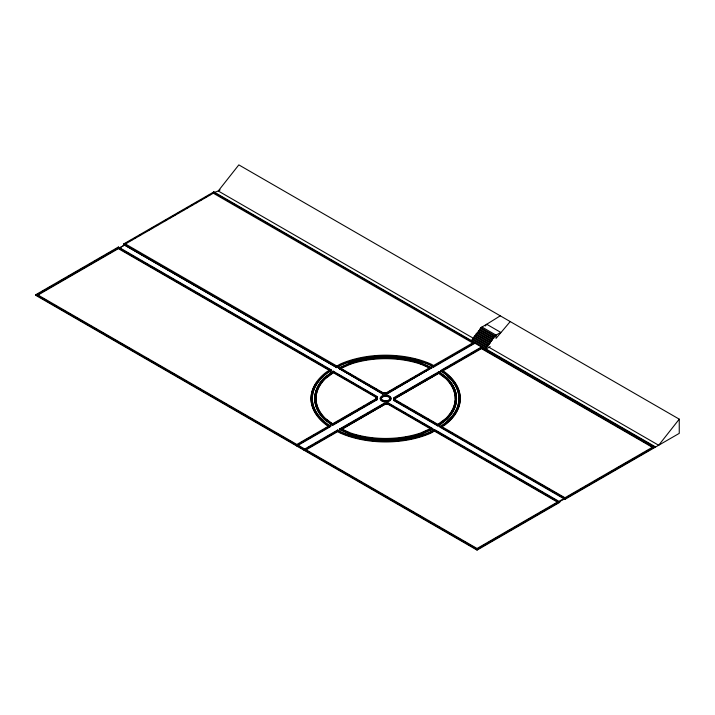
<?xml version="1.0" encoding="UTF-8"?>
<svg xmlns="http://www.w3.org/2000/svg" width="715" height="715" viewBox="0 0 715 715"><rect width="100%" height="100%" fill="white"/><g stroke="black" fill="none" stroke-linecap="round" stroke-linejoin="round"><path stroke-width="1.07" d="M332.475 424.755L332.457 425.505L377.127 399.712L377.332 396.646L333.226 371.174L324.253 377.922A70.874 40.916 0 0 0 324.253 418.856L332.457 425.023L377.127 399.229L332.475 424.755L324.387 418.668A70.705 40.818 0 0 1 324.395 377.851L333.235 371.183L329.955 374.115M337.382 421.644L332.582 424.415L332.582 423.807L325.334 418.355A69.623 40.192 0 0 1 325.334 378.163L333.342 372.131L376.019 396.771L375.813 399.417M376.019 396.771L375.813 399.453M377.171 396.548L377.127 399.712M376.939 398.863L377.332 396.646M394.322 398.863L394.126 397.549L438.796 371.755L447.009 378.405A70.874 40.916 0 0 1 447.009 419.33L438.036 426.077L393.92 400.606L394.305 397.442M395.234 400.311L400.927 403.6L395.234 400.355L395.44 397.665L438.67 372.703L445.919 378.163A69.623 40.192 0 0 1 445.919 418.355L437.911 424.379L437.911 424.987L435.069 423.352L437.911 424.951L445.919 418.927A69.623 40.192 0 0 0 452.872 409.266M395.234 400.355L395.44 397.665M382.668 393.366L382.605 394.081L387.092 393.956L431.762 367.689L387.038 393.25L382.668 393.366L338.499 368.136L382.605 394.081M485.351 325.986L486.7 324.27L500.268 315.833M484.967 349.027L485.494 348.723L655.154 446.678L655.154 447.286L213.329 192.201L213.329 192.809L218.245 190.977L238.828 164.888L679.25 419.16L658.676 445.257L489.006 347.302M510.224 321.58L496.04 338.383L496.04 335.12L481.973 326.996M328.328 375.339L324.253 378.405A70.874 40.916 0 0 0 324.253 419.33L332.457 425.505M333.342 372.131L333.342 372.738L325.334 378.771A69.623 40.192 0 0 0 319.828 412.001M394.126 397.549L393.92 400.141L438.036 425.604L446.857 418.668A70.705 40.818 0 0 0 446.857 377.851L438.778 371.764L447.009 377.931A70.874 40.916 0 0 1 447.009 418.856L438.036 426.077M303.875 450.128L303.875 449.521L337.721 429.974L340.796 431.771A73.341 42.346 0 0 0 430.09 431.931L434.398 429.456L559.684 501.769L559.684 502.377L477.057 550.112L35.75 295.331L35.75 294.723L118.386 247.015L331.563 370.093L331.563 370.656L327.586 372.944A73.341 42.346 0 0 0 327.3 424.495M474.939 343.245L433.54 367.144L430.457 365.311A73.341 42.346 0 0 0 341.162 365.151L336.854 367.662L123.659 244.575L123.659 243.967L213.857 191.897L471.426 340.599L470.899 340.903M35.75 295.331L39.593 293.114M42.48 291.443L44.401 290.335M46.323 289.226L53.044 285.348M59.774 281.46L65.539 278.135M67.46 277.018L74.181 273.139M76.103 272.031L78.024 270.922M79.946 269.814L85.711 266.481M89.563 264.264L91.484 263.156M93.406 262.048L95.327 260.93M98.205 259.268L100.127 258.16M102.048 257.051L103.97 255.943M106.857 254.281L108.778 253.164M110.7 252.055L112.621 250.947M115.499 249.285L117.421 248.177M123.659 244.575L127.511 242.349M130.407 240.678L132.338 239.561M134.268 238.453L136.19 237.335M139.085 235.673L141.016 234.556M147.764 230.659L153.546 227.316M156.442 225.645L158.373 224.537M164.155 221.194L167.042 219.523M168.972 218.415L170.903 217.297M172.833 216.189L175.72 214.518M177.651 213.401L179.581 212.292M182.477 210.621L184.399 209.504M186.329 208.396L188.26 207.279M191.146 205.607L193.077 204.499M195.007 203.382L196.938 202.274M199.825 200.602L201.755 199.485M204.651 197.814L206.572 196.705M208.503 195.588L210.433 194.48M213.329 192.809L213.857 191.897M329.803 370.093L118.386 248.025L37.511 294.723L296.841 444.444L328.954 425.908L326.308 424.361A74.592 43.07 0 0 1 326.594 371.934L329.803 370.093L329.803 370.701L118.386 248.632L37.511 295.331L40.398 297.002M121.192 249.204L119.262 248.087L124.535 245.039L336.854 367.626L336.854 367.054L123.659 243.967M119.262 248.132L124.535 245.039M220.122 189.895L218.245 190.977L473.974 338.624M480.802 327.676L486.7 324.27L500.768 332.395L494.869 335.8L480.802 327.676L480.802 328.578L494.869 336.702L494.869 335.8M479.631 329.257L493.699 337.373L493.699 338.275L479.631 330.16L479.631 329.257L480.802 328.578M478.46 330.831L492.528 338.955L492.528 339.857L478.46 331.733L478.46 330.831L479.631 330.16M477.289 332.412L491.348 340.537L491.348 341.439L477.289 333.315L477.289 332.412L478.46 331.733M476.119 333.994L490.177 342.11L490.177 343.012L476.119 334.897L476.119 333.994L477.289 333.315M474.939 335.567L489.006 343.692L489.006 344.594L474.939 336.47L474.939 335.567L476.119 334.897M473.768 337.149L487.836 345.274L487.836 346.176L473.768 338.052L473.768 337.149L474.939 336.47M472.597 338.731L486.665 346.846L486.665 347.749L472.597 339.634L472.597 338.731L473.768 338.052M471.426 341.207L471.426 340.304L472.597 339.634M332.582 423.807L375.813 398.845M429.885 367.635L420.438 363.443A69.623 40.192 0 0 0 350.815 363.443L340.376 368.073L383.052 392.714L386.645 392.589L429.885 367.635L429.885 368.243L427.963 369.351L429.885 368.198L420.438 364.015M330.169 422.601L332.582 424.415L339.303 420.492M349.876 414.396L351.798 413.279M353.719 412.171L355.641 411.062M391.454 390.39L386.645 393.161L386.645 392.589M394.331 388.728L400.096 385.394L394.331 388.763M412.591 378.181L410.669 379.29L412.591 378.226M414.512 377.073L417.39 375.411M419.312 374.303L421.233 373.194M426.042 370.415L423.155 372.086L425.076 371.014M300.613 442.871L307.227 439.055M309.121 437.964L314.788 434.693M321.393 430.877L323.287 429.786M325.173 428.696L328.954 426.515L328.954 425.908M349.876 414.432L351.798 413.324M353.719 412.215L355.641 411.107M388.567 392.088L391.454 390.426M414.512 377.118L417.39 375.455M419.312 374.338L421.233 373.23M331.563 370.093L327.586 372.372A73.341 42.346 0 0 0 327.3 423.923L330.705 425.908L296.841 445.454L296.841 446.071M430.457 365.356L433.54 367.144L433.54 366.536L474.411 342.932L474.411 343.549M330.705 425.908L330.705 426.471L297.717 445.517L299.478 446.535M493.699 337.373L494.869 336.702M492.528 338.955L493.699 338.275M491.348 340.537L492.528 339.857M443.666 424.71A73.341 42.346 0 0 0 443.952 373.159L440.547 371.174L440.547 370.611L481.445 346.998L483.206 348.58M385.626 403.349L388.603 403.117L432.763 428.616L432.763 429.125L421.064 434.3A70.874 40.916 0 0 1 350.189 434.3L339.491 429.563L339.491 429.054L384.205 403.242M490.177 342.11L491.348 341.439M307.575 447.947L309.461 446.857M311.347 445.776L313.233 444.685M315.109 443.595L316.995 442.514M319.82 440.878L321.705 439.788M323.591 438.706L333.011 433.263M334.888 432.182L336.774 431.091M440.547 371.174L448.153 366.786M450.057 365.687L451.96 364.587M453.864 363.488L456.715 361.844M458.619 360.744L460.523 359.645M462.426 358.546L469.085 354.703M470.988 353.603L476.691 350.314M478.594 349.215L481.973 347.302M339.491 429.563L356.597 419.687M358.501 418.588L365.151 414.745M367.054 413.654L368.958 412.555M370.853 411.456L383.213 404.324M396.977 396.378L403.626 392.535M405.53 391.436L407.434 390.336M409.329 389.237L419.785 383.204M421.689 382.105L435.944 373.874M337.712 430.993L337.712 431.601L340.027 432.95A74.592 43.07 0 0 0 430.85 433.12L434.398 431.082L557.932 502.377L557.932 501.769L434.398 430.475L430.85 432.504A74.592 43.07 0 0 1 340.027 432.343L337.712 430.993L305.627 449.521L477.057 548.485L477.057 549.504L559.684 501.769M384.607 403.921L341.377 428.884L350.815 433.067A69.623 40.192 0 0 0 420.438 433.067L430.877 428.446L388.2 403.805L384.607 403.921L384.607 404.529L341.377 429.492L384.607 404.493L388.2 404.368L430.877 429.054L428.026 430.269M442.299 370.611L481.445 348.008L652.867 446.982L564.957 497.738L441.45 426.426L444.659 424.585A74.592 43.07 0 0 0 444.953 372.149L442.299 370.611L442.299 371.219L444.953 372.756A74.592 43.07 0 0 1 444.659 425.193L441.45 427.034M489.006 343.692L490.177 343.012M305.627 450.128L337.712 431.601M442.299 371.219L481.445 348.616L652.867 447.59L650.936 448.707M487.836 345.274L489.006 344.594M486.665 346.846L487.836 346.176M471.426 340.304L485.494 348.428L486.665 347.749M490.177 346.623L485.494 349.331L485.494 348.428M557.932 501.769L477.057 548.485L477.057 550.112M479.944 547.431L481.865 546.314M483.796 545.205L485.717 544.088M488.604 542.426L490.535 541.309M492.456 540.2L499.195 536.304M505.934 532.416L511.717 529.073M514.603 527.411L520.377 524.068M522.308 522.96L525.194 521.289M527.116 520.18L533.855 516.284M535.785 515.175L537.707 514.058M539.637 512.95L542.524 511.279M544.446 510.17L546.376 509.053M549.263 507.391L551.194 506.274M553.115 505.165L555.037 504.048M567.862 496.675L569.792 495.558M571.723 494.44L573.653 493.323M576.558 491.652L578.489 490.535M580.419 489.418L582.35 488.3M585.245 486.629L587.176 485.512M593.942 481.615L599.742 478.264M607.464 473.804L613.264 470.461M615.195 469.344L626.787 462.65M628.717 461.533L630.648 460.415M632.587 459.298L635.483 457.627M642.24 453.721L644.179 452.613M646.11 451.496L648.04 450.379M679.25 419.16L679.25 433.37L564.957 499.356L439.689 426.989L439.689 426.426L564.957 498.748L655.154 446.678M558.808 501.832C573.314 494.932 555.457 501.555 559.684 502.377M336.863 366.044L340.403 364.007A74.592 43.07 0 0 1 431.225 364.176L433.54 365.517L472.66 342.932L213.329 193.211L125.42 243.967L336.863 366.044L336.863 366.652M327.399 372.077L328.998 371.156M336.854 367.054L341.162 364.587A73.341 42.346 0 0 1 430.457 364.748L433.54 366.536M439.689 426.426L443.666 424.138A73.341 42.346 0 0 0 443.952 372.587L440.547 370.611M430.948 432.003L433.531 430.519M341.421 367.313L344.344 366.017M346.292 365.159L349.215 363.864M345.122 371.416L340.376 368.681L350.815 364.015M422.333 432.834L426.131 431.109M432.575 428.508L421.001 433.63A70.749 40.844 0 0 1 350.252 433.63L339.679 428.946M432.763 428.616L421.064 433.791A70.874 40.916 0 0 1 350.189 433.835L339.491 429.054M422.038 363.864L431.762 368.171M342.315 429.867L347.982 432.423M482.419 348.16L484.35 349.278M395.234 399.748L437.911 424.379M340.376 368.645L345.122 371.38M352.709 375.759L347.016 372.47L352.709 375.795M354.604 376.85L356.499 377.949M363.14 381.783L365.034 382.874M382.105 392.732L379.263 391.087L382.105 392.776M402.822 404.69L408.515 407.979L402.822 404.735M422.735 416.193L425.577 417.837L423.682 416.782M431.27 421.117L433.165 422.216M363.14 381.819L365.034 382.918M369.78 385.653L366.929 384.009L376.412 389.443L372.622 387.298M431.27 421.162L433.165 422.252M442.415 427.588L444.346 428.705M447.241 430.376L449.172 431.494M451.102 432.602L453.033 433.719M455.92 435.39L457.85 436.507M459.781 437.616L461.711 438.733M464.607 440.404L466.538 441.521M468.468 442.63L475.225 446.535M477.155 447.644L483.903 451.549M485.834 452.658L488.729 454.329M490.66 455.446L496.451 458.789M499.347 460.46L509.956 466.591M516.713 470.488L518.643 471.605M525.4 475.502L527.33 476.619M530.226 478.29L532.157 479.399M534.087 480.516L536.018 481.633M538.904 483.304L544.696 486.647M547.592 488.318L549.522 489.426M551.453 490.544L558.209 494.44M560.14 495.558L564.957 498.346M438.018 425.318L394.099 399.962L393.92 400.606M123.123 250.313L126.019 251.984M127.949 253.101L129.88 254.218M131.81 255.327L134.706 256.998M136.637 258.115L138.567 259.232M141.463 260.904L143.384 262.012M145.315 263.129L148.211 264.8M150.141 265.917L152.072 267.035M154.002 268.143L165.585 274.828M167.516 275.945L173.307 279.288M176.203 280.959L186.812 287.09M188.742 288.199L190.673 289.316M193.568 290.987L195.499 292.104M197.429 293.213L199.36 294.33M202.256 296.001L204.186 297.118M206.117 298.227L209.012 299.898M210.943 301.015L212.873 302.132M215.769 303.804L217.691 304.912M219.621 306.029L222.517 307.7M224.447 308.817L226.378 309.935M228.308 311.043L235.065 314.949M236.996 316.057L239.891 317.728M241.822 318.845L248.579 322.742M250.509 323.859L256.292 327.202M259.188 328.873L261.118 329.99M263.048 331.099L269.805 335.004M271.736 336.113L273.666 337.23M276.562 338.901L278.493 340.018M280.423 341.127L283.319 342.798M285.249 343.915L287.18 345.032M290.067 346.704L291.997 347.821M293.928 348.929L295.858 350.046M298.754 351.717L300.684 352.835M302.615 353.943L305.511 355.614M307.441 356.731L309.372 357.849M311.302 358.957L322.885 365.642M324.816 366.759L330.598 370.102M333.226 371.657L335.138 372.765M337.06 373.874L342.807 377.189M344.728 378.298L356.24 384.947M358.152 386.046L360.074 387.155M361.987 388.263L368.699 392.142M370.62 393.25L377.332 397.12M389.604 404.207L393.438 406.424M395.359 407.532L397.281 408.64M399.193 409.749L405.906 413.619M407.827 414.727L414.539 418.606M416.461 419.714L432.763 429.125M436.329 431.145L443.077 435.042M445.007 436.15L456.581 442.826M458.512 443.944L464.294 447.286M471.042 451.183L477.799 455.08M479.729 456.188L481.651 457.305M484.547 458.976L486.477 460.085M488.408 461.202L490.338 462.31M493.225 463.981L495.155 465.099M497.086 466.207L499.982 467.878M501.912 468.995L503.834 470.104M505.764 471.221L512.521 475.118M514.442 476.226L517.338 477.897M519.269 479.014L525.051 482.348M527.947 484.019L538.556 490.141M540.486 491.259L542.417 492.376M545.304 494.038L547.234 495.155M549.165 496.273L551.095 497.381M553.991 499.052L555.913 500.16M333.342 372.703L376.019 397.379M297.717 444.953L304.751 449.011L304.751 449.583M42.328 298.11L48.111 301.453M54.858 305.35L56.789 306.458M63.537 310.355L65.467 311.472M68.354 313.143L70.285 314.251M72.215 315.369L74.145 316.477M77.032 318.148L78.963 319.265M80.893 320.374L83.78 322.045M85.711 323.162L87.641 324.27M89.572 325.388L92.458 327.059M94.389 328.167L96.319 329.284M98.241 330.393L109.815 337.069M111.737 338.186L117.528 341.529M120.415 343.2L131.024 349.322M137.772 353.219L139.702 354.327M146.45 358.224L148.371 359.341M151.267 361.004L153.198 362.121M155.119 363.229L157.05 364.346M159.946 366.017L161.867 367.126M163.798 368.243L165.728 369.36M168.624 371.022L170.545 372.14M172.476 373.248L179.224 377.145M181.154 378.262L186.937 381.604M189.833 383.267L192.719 384.938M194.65 386.055L200.432 389.389M207.18 393.286L209.111 394.403M212.006 396.074L213.928 397.183M215.859 398.3L217.789 399.408M220.676 401.079L222.606 402.196M224.537 403.305L226.467 404.422M229.354 406.093L231.285 407.201M233.215 408.319L236.102 409.99M238.032 411.098L239.963 412.215M241.885 413.324L248.632 417.22M250.563 418.338L253.459 420.009M255.389 421.117L262.137 425.014M264.058 426.131L269.85 429.465M276.598 433.362L283.346 437.258M285.267 438.375L287.198 439.484M290.093 441.155L292.015 442.272M307.557 451.237L310.444 452.908M312.375 454.016L314.296 455.133M316.227 456.242L319.113 457.913M321.035 459.021L322.966 460.138M324.887 461.247L331.635 465.143M333.556 466.251L336.452 467.923M338.374 469.031L344.156 472.365M347.043 474.036L352.817 477.37M355.713 479.041L357.634 480.149M359.565 481.267L361.486 482.375M364.373 484.046L366.303 485.154M368.225 486.272L370.156 487.38M373.042 489.051L374.973 490.159M376.894 491.276L378.825 492.385M381.712 494.056L383.633 495.164M385.564 496.273L388.451 497.944M390.381 499.052L392.303 500.169M394.233 501.278L400.972 505.174M402.894 506.283L405.789 507.954M407.711 509.062L413.493 512.405M416.38 514.067L422.163 517.401M428.902 521.298L430.823 522.406M433.719 524.077L435.641 525.185M437.571 526.303L439.493 527.411M442.379 529.082L444.31 530.19M446.231 531.308L448.162 532.416M451.049 534.087L452.979 535.195M454.901 536.313L457.788 537.975M459.718 539.092L461.64 540.2M463.57 541.318L470.309 545.205M472.24 546.314L475.126 547.985M35.75 294.723L477.057 549.504M329.007 425.488L330.705 426.471M340.796 432.334L337.721 430.546L337.721 429.974M328.954 426.515L326.308 424.978A74.592 43.07 0 0 1 316.808 382.257M325.334 418.927L327.747 420.742L325.334 418.963A69.623 40.192 0 0 1 320.99 413.806M330.169 422.556L332.582 424.379M387.038 393.25L387.092 393.956M654.627 446.982L654.627 447.59M564.957 498.748L564.957 499.356M481.445 348.008L481.445 348.616M438.67 372.703L438.67 373.319L395.44 398.273L438.67 373.275L445.919 378.771A69.623 40.192 0 0 1 455.249 398.863M434.398 429.456L434.398 430.028M434.398 430.475L434.398 431.082M388.647 403.653L388.647 403.144L384.161 403.26L384.161 403.769M388.2 403.805L388.2 404.413M118.386 247.015L118.386 247.622M118.386 248.025L118.386 248.632M455.223 399.908A69.623 40.192 0 0 1 453.319 408.256M406.906 437.142A69.623 40.192 0 0 1 404.735 437.517M402.617 437.848A69.623 40.192 0 0 1 399.488 438.259M393.107 438.831A69.623 40.192 0 0 1 389.89 438.983M380.291 438.947A69.623 40.192 0 0 1 378.146 438.831M371.764 438.259A69.623 40.192 0 0 1 369.673 437.991M360.047 436.248A69.623 40.192 0 0 1 355.847 435.194M350.815 364.06A69.623 40.192 0 0 1 420.438 364.06M414.396 359.136A74.592 43.07 0 0 1 419.902 360.619M425.184 434.479A73.341 42.346 0 0 1 413.476 438M411.393 438.465A73.341 42.346 0 0 1 409.266 438.912M401.624 440.145A73.341 42.346 0 0 1 399.408 440.413M381.113 441.084A73.341 42.346 0 0 1 375.822 440.789M357.348 437.893A73.341 42.346 0 0 1 341.743 432.754M350.189 362.961A70.874 40.916 0 0 1 421.064 362.961M361.763 360.333A70.874 40.916 0 0 1 366.178 359.52M368.332 359.189A70.874 40.916 0 0 1 370.442 358.894M376.921 358.26A70.874 40.916 0 0 1 380.192 358.072M391.06 358.072A70.874 40.916 0 0 1 394.331 358.26M399.739 358.769A70.874 40.916 0 0 1 403.975 359.341M406.183 359.708A70.874 40.916 0 0 1 412.752 361.066M414.888 361.602A70.874 40.916 0 0 1 419.053 362.782M381.256 399.131A4.406 2.547 0 0 1 387.36 396.485A4.406 2.547 0 0 1 388.272 400.865M386.154 401.347A4.406 2.547 0 0 1 385.001 401.347M382.9 400.829A4.406 2.547 0 0 1 382.096 400.346M389.961 396.995A5.407 3.119 0 0 1 386.27 401.964A5.407 3.119 0 0 1 380.657 397.638M343.146 418.275L341.225 419.383L343.146 418.311M346.99 416.058L345.068 417.167L346.99 416.094M360.44 408.292L358.519 409.4L360.44 408.328M364.284 406.075L362.362 407.184L364.284 406.111M372.935 401.079L367.17 404.404L372.935 401.124M408.748 380.407L402.018 384.286L408.748 380.443M431.762 367.689L387.092 393.482L382.605 393.599L338.499 368.136L350.27 362.898A70.705 40.818 0 0 1 420.983 362.907L431.762 367.689M361.245 380.684L359.341 379.594L361.245 380.729M417.051 412.904L411.357 409.624L417.051 412.948M420.84 415.093L418.945 414.003L420.84 415.138M429.375 420.027L427.481 418.927L429.375 420.062M382.9 400.257A4.406 2.547 0 0 0 389.988 398.621A4.406 2.547 0 0 0 383.991 395.896A4.406 2.547 0 0 0 382.9 400.257M382.284 400.713A5.407 3.119 0 0 0 390.98 398.702A5.407 3.119 0 0 0 383.615 395.359A5.407 3.119 0 0 0 382.284 400.713"/></g></svg>
